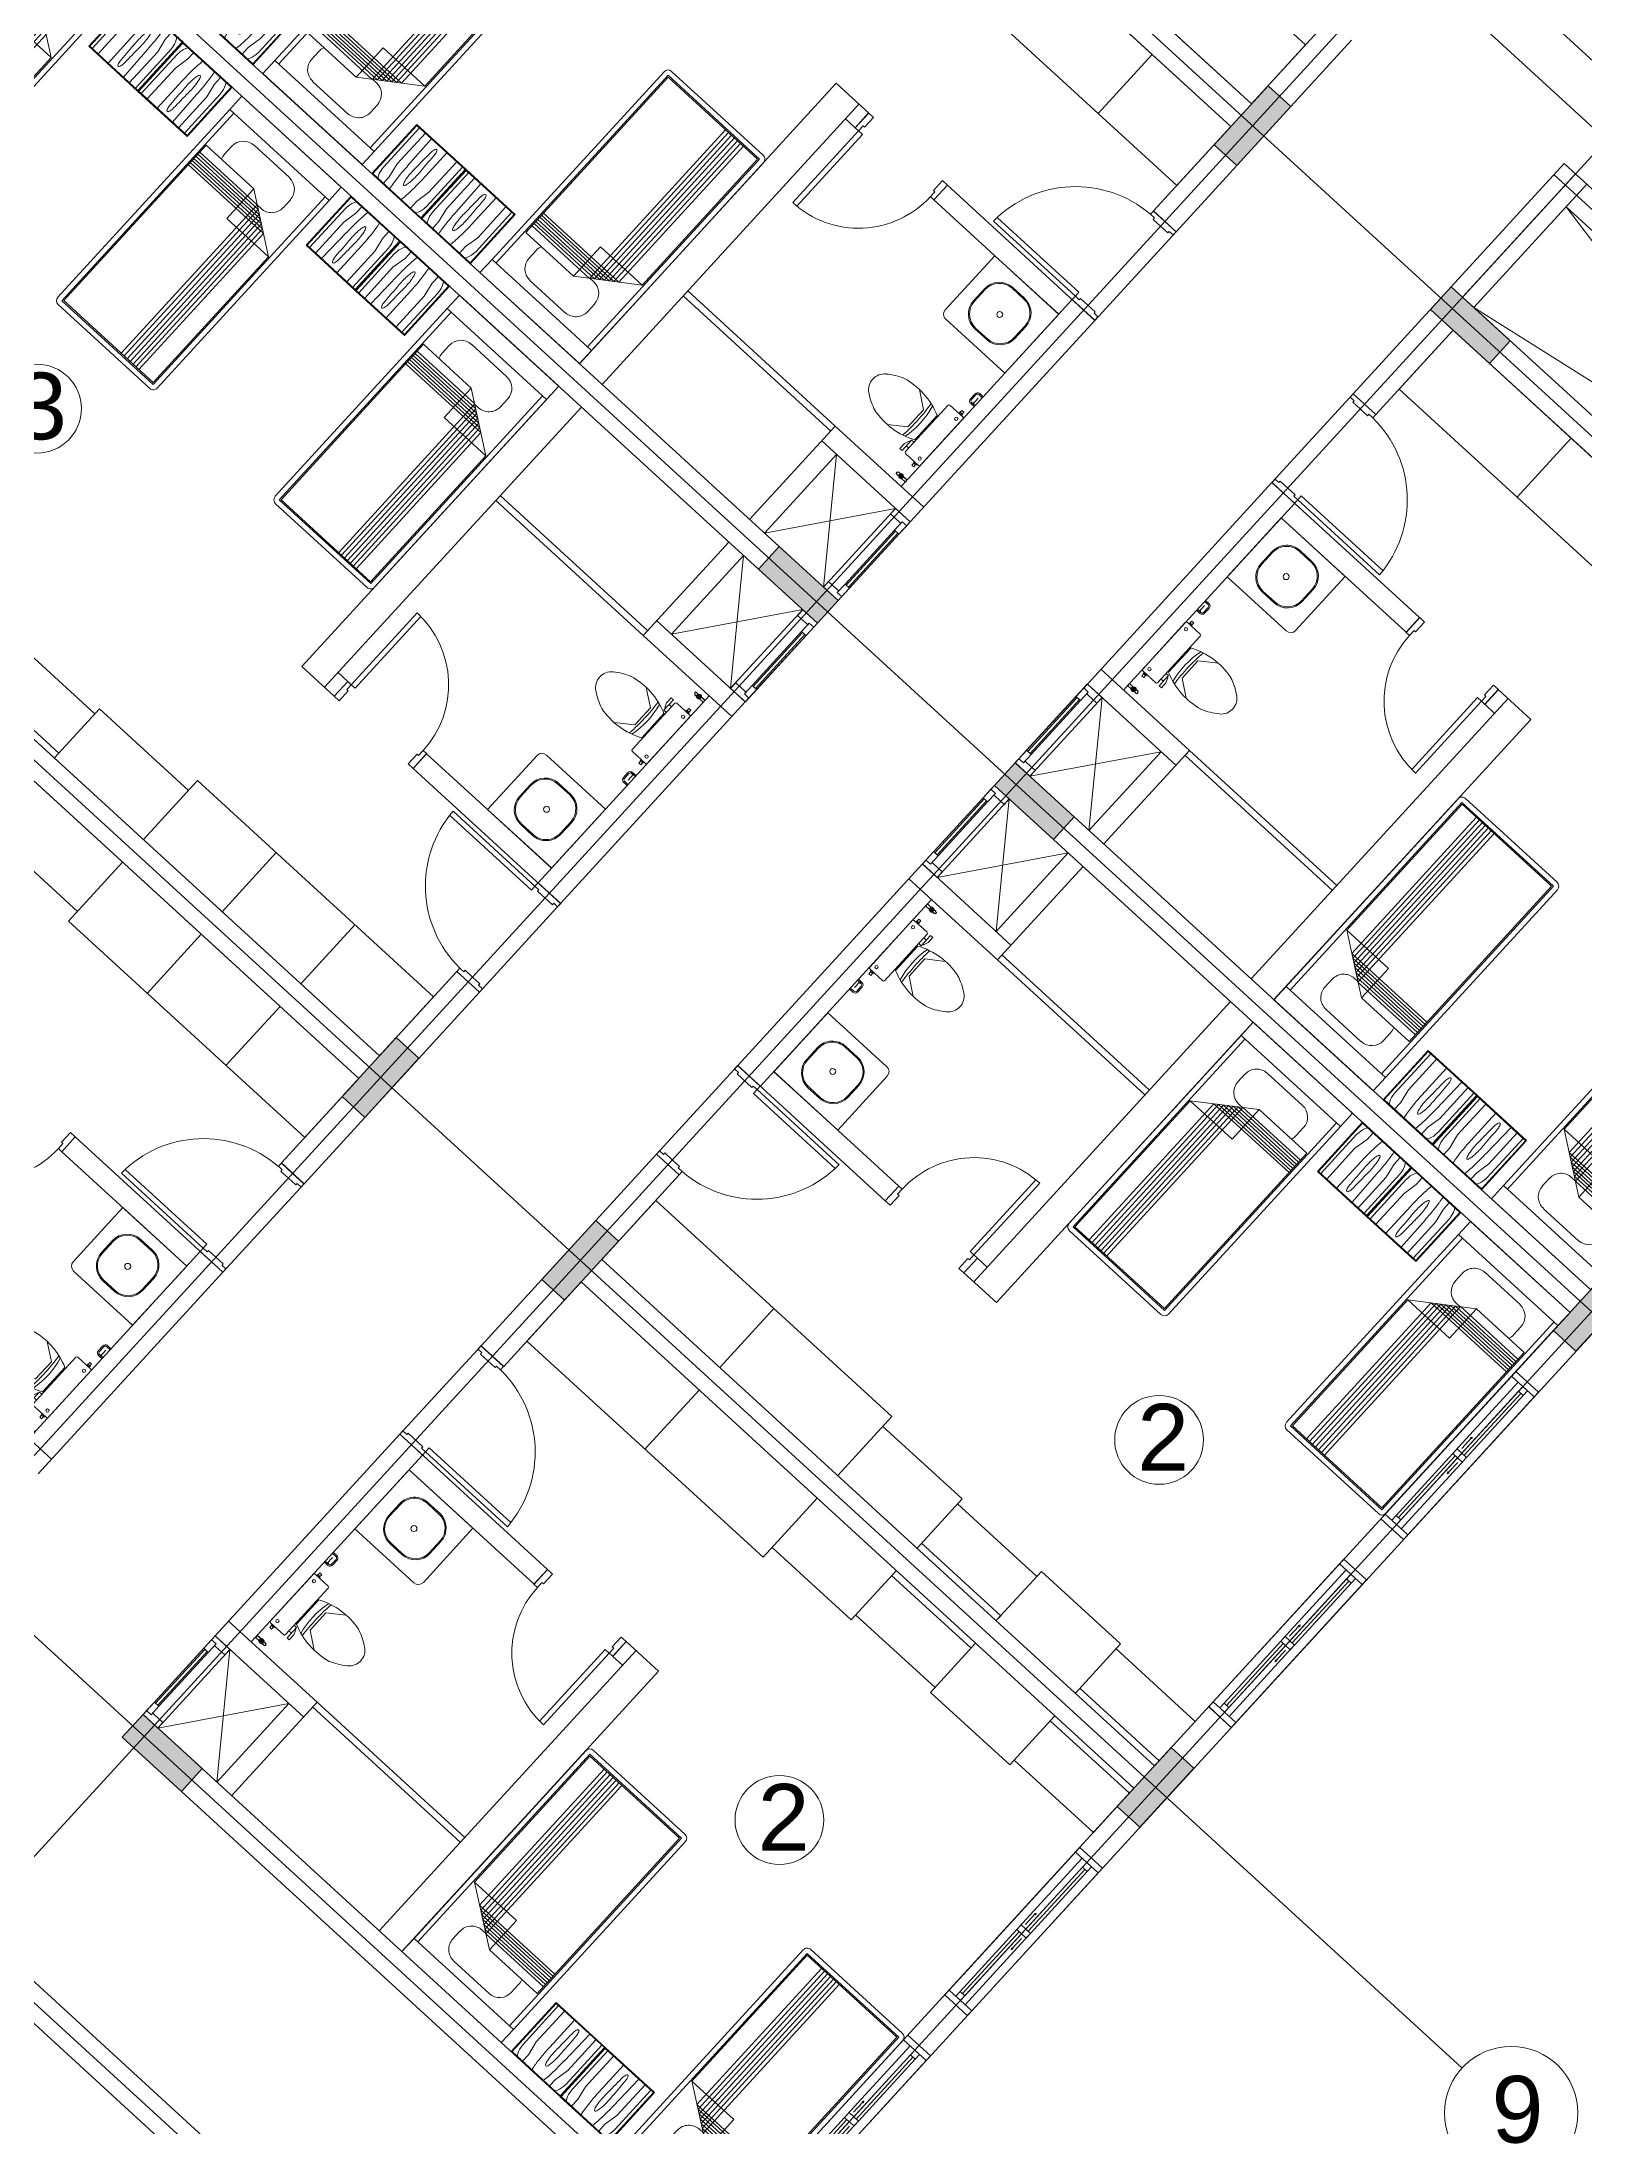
# Model space of a CAD drawing. Header units: metres. Extents: x 750 to 3116, y -341 to 1465.
# Drawn here: x 1586.25 to 1597.82, y 981.92 to 997.55 of the extents above; entities that cross this region are included whole.
import ezdxf
from ezdxf.enums import TextEntityAlignment as Align

# ---------------------------------------------------------------- set-up
doc = ezdxf.new("R2010")
doc.units = ezdxf.units.M
for name, color, linetype, lineweight in [('A-Door', 254, 'Continuous', 5), ('Bathroom Door', 252, 'Continuous', 5), ('Bathroom fur', 252, 'Continuous', 5), ('Centre Line', 7, 'Continuous', 13), ('Column', 50, 'Continuous', 20), ('Cutout', 153, 'Continuous', 5), ('Door', 253, 'Continuous', 5), ('Furniture', 44, 'Continuous', 5), ('GUIDE LINE', 7, 'Continuous', 5), ('Hatch', 251, 'Continuous', 5), ('Hidden line', 251, 'Continuous', 5), ('Inverted beam', 252, 'Continuous', 5), ('Railing', 190, 'Continuous', 5), ('Wall ext', 20, 'Continuous', 18), ('WINDOW', 33, 'Continuous', 5)]:
    doc.layers.add(name, color=color, linetype=linetype, lineweight=lineweight)
doc.layers.add('Text', color=7, linetype='Continuous')
doc.styles.get("Standard").update_dxf_attribs({"font": 'arial.ttf'})
doc.styles.add('TEXT-DET', font='simplex.shx', dxfattribs={"width": 0.7})

# ---------------------------------------------------------------- blocks, each defined once
blk = doc.blocks.new('Water Closet')
at = {"layer": 'Bathroom fur', "linetype": 'Continuous', "lineweight": -3}
for p, q in [((1886.331, 447.871), (1886.35, 447.871)), ((1886.331, 447.851), (1886.35, 447.851)), ((1886.364, 447.861), (1886.346, 447.861)), ((1886.364, 447.861), (1886.349, 447.87)), ((1886.364, 447.861), (1886.349, 447.853)), ((1886.364, 447.861), (1886.355, 447.877)), ((1886.364, 447.861), (1886.355, 447.846)), ((1886.364, 447.861), (1886.364, 447.879)), ((1886.364, 447.861), (1886.364, 447.879)), ((1886.364, 447.861), (1886.364, 447.879)), ((1886.364, 447.861), (1886.364, 447.879)), ((1886.364, 447.861), (1886.364, 447.879)), ((1886.364, 447.861), (1886.364, 447.879)), ((1886.364, 447.861), (1886.364, 447.879)), ((1886.364, 447.861), (1886.364, 447.879)), ((1886.364, 447.861), (1886.364, 447.879)), ((1886.364, 447.861), (1886.364, 447.879)), ((1886.364, 447.861), (1886.364, 447.879)), ((1886.364, 447.861), (1886.364, 447.879)), ((1886.364, 447.861), (1886.373, 447.877)), ((1886.364, 447.861), (1886.379, 447.87)), ((1886.364, 447.861), (1886.381, 447.861)), ((1886.364, 447.861), (1886.379, 447.853)), ((1886.364, 447.861), (1886.373, 447.846)), ((1886.364, 447.861), (1886.364, 447.844)), ((1886.378, 447.871), (1886.416, 447.871)), ((1886.378, 447.851), (1886.416, 447.851)), ((1886.416, 447.851), (1886.416, 447.871))]:
    blk.add_line(p, q, dxfattribs=at)
at = {"layer": 'Bathroom fur', "linetype": 'ByBlock'}
for p, q in [((1886.152, 447.554), (1886.027, 447.644)), ((1886.217, 447.662), (1886.217, 447.713)), ((1886.239, 447.713), (1886.217, 447.713)), ((1886.217, 447.662), (1886.232, 447.625)), ((1886.239, 447.608), (1886.239, 447.713)), ((1886.239, 447.666), (1886.264, 447.666)), ((1886.264, 447.23), (1886.264, 447.703)), ((1886.407, 447.713), (1886.274, 447.713)), ((1886.39, 447.724), (1886.365, 447.724)), ((1886.365, 447.724), (1886.365, 447.715)), ((1886.39, 447.715), (1886.365, 447.715)), ((1886.387, 447.744), (1886.368, 447.744)), ((1886.368, 447.744), (1886.368, 447.724)), ((1886.387, 447.744), (1886.387, 447.724)), ((1886.39, 447.724), (1886.39, 447.715)), ((1886.416, 447.23), (1886.416, 447.703)), ((1886.152, 447.379), (1886.152, 447.554)), ((1886.232, 447.625), (1886.239, 447.625)), ((1886.239, 447.608), (1886.264, 447.608)), ((1886.256, 447.343), (1886.256, 447.59)), ((1886.152, 447.379), (1886.027, 447.288)), ((1886.407, 447.22), (1886.274, 447.22)), ((1886.365, 447.208), (1886.365, 447.218)), ((1886.39, 447.218), (1886.365, 447.218)), ((1886.39, 447.208), (1886.365, 447.208)), ((1886.368, 447.189), (1886.368, 447.208)), ((1886.387, 447.189), (1886.368, 447.189)), ((1886.387, 447.189), (1886.387, 447.208)), ((1886.39, 447.208), (1886.39, 447.218))]:
    blk.add_line(p, q, dxfattribs=at)
at = {"layer": 'Bathroom fur'}
for p, q in [((1886.356, 447.031), (1886.356, 447.081)), ((1886.366, 447.031), (1886.366, 447.081)), ((1886.416, 447.106), (1886.381, 447.106)), ((1886.416, 447.096), (1886.381, 447.096)), ((1886.416, 447.016), (1886.381, 447.016)), ((1886.416, 447.006), (1886.381, 447.006))]:
    blk.add_line(p, q, dxfattribs=at)
at = {"layer": 'Bathroom fur', "linetype": 'Continuous', "lineweight": -3}
blk.add_circle((1886.364, 447.861), 0.0175, dxfattribs=at)
at = {"layer": 'Bathroom fur', "linetype": 'ByBlock'}
for centre in [(1886.378, 447.669), (1886.378, 447.264)]:
    blk.add_circle(centre, 0.0123, dxfattribs=at)
at = {"layer": 'Bathroom fur', "linetype": 'Continuous', "lineweight": -3}
blk.add_arc((1886.331, 447.861), 0.01, 90.002, 270, dxfattribs=at)
at = {"layer": 'Bathroom fur', "linetype": 'ByBlock'}
for centre, radius, start, end in [((1886.017, 447.095), 0.55, 64.2321, 103.6755), ((1886.274, 447.703), 0.00987, 90, 180), ((1886.407, 447.703), 0.00987, 0, 90), ((1885.835, 447.467), 0.119, 126.3794, 233.6206), ((1886.035, 447.208), 0.446, 109.2942, 127.2549), ((1884.672, 447.479), 1.501, 353.4552, 5.5271), ((1885.552, 447.472), 0.65, 345.9276, 13.0204), ((1886.041, 447.728), 0.451, 232.2382, 250.1051), ((1886.017, 447.838), 0.55, 256.3245, 295.7679), ((1886.274, 447.23), 0.00987, 180, 270), ((1886.407, 447.23), 0.00987, 270, 0)]:
    blk.add_arc(centre, radius, start, end, dxfattribs=at)
at = {"layer": 'Bathroom fur'}
for centre, radius, start, end in [((1886.381, 447.081), 0.025, 90, 180), ((1886.381, 447.031), 0.025, 180, 270), ((1886.381, 447.081), 0.015, 90, 180), ((1886.381, 447.031), 0.015, 180, 270)]:
    blk.add_arc(centre, radius, start, end, dxfattribs=at)
at = {"layer": 'Bathroom fur', "style": 'TEXT-DET', "width": 0.6}
blk.add_text('1', height=0.06, dxfattribs=at).set_placement((1886.394, 447.07), align=Align.MIDDLE)
blk = doc.blocks.new('Bed')
at = {"layer": 'Furniture', "linetype": 'Continuous'}
for p, q in [((1878.327, 465.952), (1879.337, 465.952)), ((1878.327, 465.817), (1878.327, 465.952)), ((1879.337, 465.952), (1879.337, 465.817)), ((1879.337, 465.817), (1878.327, 465.817)), ((1878.327, 463.909), (1878.327, 465.817)), ((1878.367, 463.909), (1878.367, 465.817)), ((1879.297, 465.817), (1879.297, 463.909)), ((1879.337, 465.817), (1879.337, 463.909)), ((1878.525, 465.544), (1878.525, 465.624)), ((1878.642, 465.742), (1879.002, 465.742)), ((1879.12, 465.624), (1879.12, 465.544)), ((1878.377, 465.499), (1878.862, 465.499)), ((1878.377, 463.919), (1878.377, 465.499)), ((1878.862, 465.499), (1879.287, 465.199)), ((1878.862, 465.199), (1878.862, 465.499)), ((1878.962, 465.429), (1878.377, 465.429)), ((1878.992, 465.407), (1878.377, 465.407)), ((1879.022, 465.386), (1878.377, 465.386)), ((1879.052, 465.365), (1878.377, 465.365)), ((1879.082, 465.344), (1878.377, 465.344)), ((1879.112, 465.323), (1878.377, 465.323)), ((1879.142, 465.302), (1878.377, 465.302)), ((1878.962, 463.919), (1878.962, 465.429)), ((1879.002, 465.427), (1878.965, 465.427)), ((1878.992, 463.919), (1878.992, 465.407)), ((1879.022, 463.919), (1879.022, 465.386)), ((1879.052, 463.919), (1879.052, 465.365)), ((1879.082, 463.919), (1879.082, 465.344)), ((1879.112, 463.919), (1879.112, 465.323)), ((1879.142, 463.919), (1879.142, 465.302)), ((1879.287, 465.199), (1878.862, 465.199)), ((1879.287, 465.199), (1879.287, 463.919)), ((1879.297, 463.909), (1878.367, 463.909)), ((1879.287, 463.919), (1878.377, 463.919)), ((1879.297, 463.869), (1878.367, 463.869))]:
    blk.add_line(p, q, dxfattribs=at)
for centre, radius, start, end in [((1878.642, 465.624), 0.117, 90, 180), ((1879.002, 465.624), 0.117, 360, 90), ((1878.642, 465.544), 0.117, 180.0006, 202.5189), ((1879.002, 465.544), 0.117, 270, 0), ((1878.367, 463.909), 0.04, 180, 270), ((1879.297, 463.909), 0.04, 270, 0)]:
    blk.add_arc(centre, radius, start, end, dxfattribs=at)
blk = doc.blocks.new('Nightstand')
at = {"layer": 'Furniture'}
for p, q in [((1879.838, 464.54), (1879.838, 464.04)), ((1880.338, 464.54), (1879.838, 464.54)), ((1879.843, 464.535), (1879.843, 464.045)), ((1880.333, 464.535), (1879.843, 464.535)), ((1879.951, 464.469), (1879.951, 464.535)), ((1880.226, 464.469), (1880.226, 464.535)), ((1880.333, 464.045), (1880.333, 464.535)), ((1880.338, 464.04), (1880.338, 464.54)), ((1879.869, 464.442), (1879.871, 464.467)), ((1879.869, 464.045), (1879.869, 464.442)), ((1879.929, 464.358), (1879.951, 464.469)), ((1879.929, 464.045), (1879.929, 464.358)), ((1880.074, 464.444), (1880.068, 464.44)), ((1880.08, 464.44), (1880.074, 464.444)), ((1880.248, 464.358), (1880.226, 464.469)), ((1880.248, 464.045), (1880.248, 464.358)), ((1880.308, 464.442), (1880.305, 464.467)), ((1880.308, 464.045), (1880.308, 464.442)), ((1879.997, 464.32), (1879.991, 464.045)), ((1880.147, 464.32), (1880.147, 464.045)), ((1879.843, 464.045), (1880.333, 464.045)), ((1880.068, 464.081), (1880.074, 464.077)), ((1880.074, 464.077), (1880.08, 464.081)), ((1879.838, 464.04), (1880.338, 464.04))]:
    blk.add_line(p, q, dxfattribs=at)
for centre, radius, start, end in [((1880.021, 464.452), 0.15, 146.5657, 174.2856), ((1880.825, 464.399), 0.823, 170.5074, 174.0179), ((1879.315, 464.399), 0.828, 5.9821, 9.4446), ((1880.156, 464.452), 0.15, 5.7144, 33.4343), ((1881.576, 464.32), 1.578, 174.0179, 180), ((1880.715, 464.32), 0.664, 175.5997, 180), ((1880.395, 464.345), 0.343, 169.4757, 175.5997), ((1880.197, 464.382), 0.142, 155.8434, 169.4757), ((1879.951, 464.382), 0.142, 10.5243, 24.1566), ((1879.753, 464.345), 0.343, 4.4003, 10.5243), ((1879.433, 464.32), 0.664, 0, 4.4003), ((1878.564, 464.32), 1.583, 0, 5.9821), ((1880.715, 464.32), 0.664, 180, 184.4003), ((1886.298, 464.381), 6.246, 181.0259, 182.4606), ((1873.85, 464.381), 6.246, 357.5394, 358.9741), ((1879.433, 464.32), 0.664, 355.5997, 0), ((1880.197, 464.139), 0.142, 190.5243, 204.1566), ((1879.951, 464.139), 0.142, 335.8434, 349.4757)]:
    blk.add_arc(centre, radius, start, end, dxfattribs=at)
blk = doc.blocks.new('Wash bashin')
at = {"layer": 'Bathroom fur', "ltscale": 0.35}
for p, q in [((1884.067, 437.333), (1884.067, 437.883)), ((1884.117, 437.933), (1884.717, 437.933)), ((1884.717, 437.333), (1884.717, 437.933)), ((1884.067, 437.333), (1884.717, 437.333))]:
    blk.add_line(p, q, dxfattribs=at)
at = {"layer": 'Bathroom fur'}
for p, q in [((1884.327, 437.838), (1884.447, 437.838)), ((1884.327, 437.83), (1884.447, 437.83)), ((1884.177, 437.568), (1884.177, 437.688)), ((1884.185, 437.568), (1884.185, 437.688)), ((1884.589, 437.688), (1884.589, 437.568)), ((1884.597, 437.688), (1884.597, 437.568)), ((1884.447, 437.426), (1884.327, 437.426)), ((1884.447, 437.418), (1884.327, 437.418))]:
    blk.add_line(p, q, dxfattribs=at)
blk.add_circle((1884.392, 437.633), 0.0225, dxfattribs=at)
at = {"layer": 'Bathroom fur', "ltscale": 0.35}
blk.add_arc((1884.117, 437.883), 0.05, 90, 180, dxfattribs=at)
at = {"layer": 'Bathroom fur'}
for centre, radius, start, end in [((1884.327, 437.688), 0.15, 90, 180), ((1884.327, 437.688), 0.142, 90, 180), ((1884.447, 437.688), 0.15, 0, 90), ((1884.447, 437.688), 0.142, 0, 90), ((1884.327, 437.568), 0.15, 180, 270), ((1884.327, 437.568), 0.142, 180, 270), ((1884.447, 437.568), 0.15, 270, 0), ((1884.447, 437.568), 0.142, 270, 0)]:
    blk.add_arc(centre, radius, start, end, dxfattribs=at)
blk = doc.blocks.new('Door 900')
at = {"layer": 'A-Door'}
for points in [[(29934124, 12198491), (29934164, 12198491), (29934164, 12198476), (29934239, 12198476), (29934314, 12198476), (29934314, 12198491), (29934354, 12198491), (29934354, 12198524), (29934239, 12198524), (29934124, 12198524)], [(29934164, 12197672), (29934314, 12197672), (29934314, 12197658), (29934354, 12197658), (29934354, 12197624), (29934239, 12197624), (29934124, 12197624), (29934124, 12197658), (29934164, 12197658)]]:
    blk.add_lwpolyline(points, close=True, dxfattribs=at)
blk.add_lwpolyline([(29935187, 12197658), (29934354, 12197658), (29934354, 12197698), (29935185, 12197698)], dxfattribs=at)
blk.add_arc((29934327, 12197631), 860, 1.7769, 88.2024, dxfattribs=at)
blk = doc.blocks.new('Door1')
at = {"layer": 'Bathroom Door'}
for p, q in [((1900.586, 444.886), (1899.856, 444.886)), ((1900.586, 444.846), (1899.857, 444.846))]:
    blk.add_line(p, q, dxfattribs=at)
for points in [[(1900.736, 444.921), (1900.586, 444.921), (1900.586, 444.886), (1900.636, 444.886), (1900.636, 444.871), (1900.736, 444.871), (1900.736, 444.921)], [(1900.586, 444.886), (1900.586, 444.846)], [(1900.736, 444.121), (1900.586, 444.121), (1900.586, 444.156), (1900.636, 444.156), (1900.636, 444.171), (1900.736, 444.171), (1900.736, 444.121)]]:
    blk.add_lwpolyline(points, dxfattribs=at)
blk.add_arc((1900.586, 444.886), 0.73, 180, 270, dxfattribs=at)
blk = doc.blocks.new('WINODO1')
at = {"layer": 'WINDOW', "linetype": 'Continuous'}
for p, q in [((2471212540, 936769700), (2471212491, 936769700)), ((2471212491, 936769700), (2471212491, 936769470)), ((2471212540, 936769700), (2471212540, 936769470)), ((2471213991, 936769700), (2471213943, 936769700)), ((2471213943, 936769700), (2471213943, 936769470)), ((2471213991, 936769700), (2471213991, 936769470)), ((2471212540, 936769470), (2471212491, 936769470)), ((2471213991, 936769470), (2471213943, 936769470))]:
    blk.add_line(p, q, dxfattribs=at)
at = {"layer": 'WINDOW'}
for p, q in [((2471212540, 936769700), (2471213943, 936769700)), ((2471213241, 936769537), (2471212540, 936769537)), ((2471212588, 936769633), (2471213217, 936769633)), ((2471212588, 936769585), (2471213217, 936769585)), ((2471213193, 936769561), (2471213089, 936769561)), ((2471213241, 936769633), (2471213943, 936769633)), ((2471213266, 936769585), (2471213895, 936769585)), ((2471213266, 936769537), (2471213895, 936769537)), ((2471213290, 936769609), (2471213394, 936769609)), ((2471212540, 936769470), (2471213943, 936769470))]:
    blk.add_line(p, q, dxfattribs=at)
at = {"layer": 'WINDOW', "color": 4}
blk.add_line((2471212588, 936769609), (2471213217, 936769609), dxfattribs=at)
at = {"layer": 'WINDOW', "color": 4, "true_color": 0x1fffff}
blk.add_line((2471213266, 936769561), (2471213895, 936769561), dxfattribs=at)
at = {"layer": 'WINDOW'}
for points in [[(2471212540, 936769585), (2471212588, 936769585), (2471212588, 936769633), (2471212540, 936769633)], [(2471213076, 936769561), (2471213089, 936769568), (2471213089, 936769554)], [(2471213217, 936769585), (2471213266, 936769585), (2471213266, 936769633), (2471213217, 936769633)], [(2471213217, 936769537), (2471213266, 936769537), (2471213266, 936769585), (2471213217, 936769585)], [(2471213406, 936769609), (2471213394, 936769616), (2471213394, 936769602)], [(2471213895, 936769537), (2471213943, 936769537), (2471213943, 936769585), (2471213895, 936769585)]]:
    blk.add_lwpolyline(points, close=True, dxfattribs=at)
blk = doc.blocks.new('700mm Door')
at = {"layer": 'Door'}
for points in [[(11493508.327, 4446107.926), (11493508.287, 4446107.926), (11493508.287, 4446107.776), (11493508.344, 4446107.776), (11493508.344, 4446107.868), (11493508.344, 4446107.88), (11493508.327, 4446107.88)], [(11493508.327, 4446107.88), (11493508.413, 4446107.88), (11493508.413, 4446107.926), (11493508.327, 4446107.926)], [(11493508.413, 4446107.891), (11493508.961, 4446107.891), (11493508.961, 4446107.914), (11493508.413, 4446107.914)], [(11493509.047, 4446107.88), (11493508.961, 4446107.88), (11493508.961, 4446107.926), (11493509.047, 4446107.926)], [(11493509.047, 4446107.926), (11493509.047, 4446107.88), (11493509.03, 4446107.88), (11493509.03, 4446107.868), (11493509.03, 4446107.776), (11493509.087, 4446107.776), (11493509.087, 4446107.926)]]:
    blk.add_lwpolyline(points, close=True, dxfattribs=at)
at = {"layer": 'Door', "color": 1}
blk.add_lwpolyline([(11493508.413, 4446107.88), (11493508.961, 4446107.88), (11493508.961, 4446107.926), (11493508.413, 4446107.926)], close=True, dxfattribs=at)

msp = doc.modelspace()

# ---------------------------------------------------------------- hatches: boundary and pattern name
at = {"layer": 'Hatch', "transparency": 33554687}
h = msp.add_hatch(color=256, dxfattribs=at)
h.dxf.hatch_style = 1
h.paths.add_polyline_path([(1646.175, 977.256), (1646.005, 977.411), (1645.846, 977.238), (1645.755, 977.138), (1645.6, 976.969), (1645.769, 976.813)])
h.paths.add_polyline_path([(1649.318, 980.688), (1649.149, 980.843), (1648.743, 980.401), (1648.913, 980.245)])
h.paths.add_polyline_path([(1652.587, 984.256), (1652.417, 984.412), (1652.384, 984.375), (1652.292, 984.275), (1652.012, 983.969), (1652.182, 983.814)])
h.paths.add_polyline_path([(1655.856, 987.825), (1655.686, 987.98), (1655.281, 987.538), (1655.45, 987.383)])
h.paths.add_polyline_path([(1659.124, 991.394), (1658.955, 991.549), (1658.549, 991.106), (1658.719, 990.951)])
h.paths.add_polyline_path([(1661.826, 995.231), (1661.67, 995.061), (1662.113, 994.656), (1662.268, 994.826)])
h.paths.add_polyline_path([(1657.785, 998.932), (1657.629, 998.763), (1658.072, 998.357), (1658.227, 998.527)])
h.paths.add_polyline_path([(1654.516, 995.364), (1654.361, 995.194), (1654.471, 995.093), (1654.803, 994.789), (1654.958, 994.959)])
h.paths.add_polyline_path([(1652.746, 996.985), (1652.591, 996.815), (1653.033, 996.41), (1653.189, 996.58)])
h.paths.add_polyline_path([(1651.542, 991.776), (1651.372, 991.932), (1650.967, 991.489), (1651.137, 991.334)])
h.paths.add_polyline_path([(1650.045, 993.148), (1649.875, 993.303), (1649.47, 992.86), (1649.64, 992.705)])
h.paths.add_polyline_path([(1647.979, 988.227), (1647.823, 988.057), (1647.934, 987.956), (1648.266, 987.652), (1648.421, 987.822)])
h.paths.add_polyline_path([(1646.541, 989.544), (1646.209, 989.848), (1646.053, 989.678), (1646.496, 989.273), (1646.651, 989.443)])
h.paths.add_polyline_path([(1645.004, 984.639), (1644.835, 984.795), (1644.43, 984.352), (1644.599, 984.197)])
h.paths.add_polyline_path([(1643.632, 986.147), (1643.463, 986.302), (1643.058, 985.86), (1643.227, 985.704)])
h.paths.add_polyline_path([(1641.441, 981.09), (1641.286, 980.92), (1641.728, 980.515), (1641.884, 980.684)])
h.paths.add_polyline_path([(1640.114, 982.306), (1639.944, 982.461), (1639.539, 982.018), (1639.709, 981.863)])
h.paths.add_polyline_path([(1636.735, 978.838), (1636.403, 979.142), (1636.247, 978.973), (1636.69, 978.567), (1636.845, 978.737)])
h.paths.add_polyline_path([(1631.152, 984.454), (1630.982, 984.609), (1630.577, 984.167), (1630.746, 984.011)])
h.paths.add_polyline_path([(1634.17, 987.75), (1634.001, 987.905), (1633.595, 987.463), (1633.765, 987.307)])
h.paths.add_polyline_path([(1637.689, 991.591), (1637.519, 991.746), (1637.114, 991.304), (1637.284, 991.149)])
h.paths.add_polyline_path([(1640.833, 995.023), (1640.663, 995.178), (1640.258, 994.736), (1640.427, 994.581), (1640.461, 994.618), (1640.552, 994.717)])
h.paths.add_polyline_path([(1644.101, 998.592), (1643.932, 998.747), (1643.527, 998.305), (1643.696, 998.149)])
h.paths.add_polyline_path([(1646.999, 1001.755), (1647.09, 1001.854), (1647.245, 1002.024), (1647.076, 1002.179), (1646.67, 1001.737), (1646.84, 1001.581)])
h.paths.add_polyline_path([(1636.008, 999.191), (1635.839, 999.347), (1635.433, 998.904), (1635.603, 998.749)])
h.paths.add_polyline_path([(1631.525, 1003.298), (1631.369, 1003.129), (1631.48, 1003.027), (1631.812, 1002.723), (1631.967, 1002.893)])
h.paths.add_polyline_path([(1628.676, 999.847), (1628.506, 1000.002), (1628.101, 999.56), (1628.27, 999.405)])
h.paths.add_polyline_path([(1632.989, 995.896), (1632.82, 996.051), (1632.415, 995.609), (1632.584, 995.453)])
h.paths.add_polyline_path([(1629.471, 992.054), (1629.301, 992.21), (1628.896, 991.767), (1629.066, 991.612)])
h.paths.add_polyline_path([(1624.987, 996.161), (1624.832, 995.991), (1625.274, 995.586), (1625.43, 995.756)])
h.paths.add_polyline_path([(1626.327, 988.622), (1626.157, 988.778), (1626.124, 988.741), (1626.032, 988.641), (1625.752, 988.335), (1625.922, 988.18)])
h.paths.add_polyline_path([(1621.719, 992.593), (1621.563, 992.423), (1621.674, 992.322), (1622.006, 992.018), (1622.161, 992.187)])
h.paths.add_polyline_path([(1619.949, 994.214), (1619.794, 994.044), (1620.236, 993.639), (1620.391, 993.808), (1620.281, 993.91)])
h.paths.add_polyline_path([(1623.218, 997.782), (1623.062, 997.613), (1623.505, 997.207), (1623.66, 997.377)])
h.paths.add_polyline_path([(1626.486, 1001.351), (1626.331, 1001.181), (1626.773, 1000.776), (1626.929, 1000.945)])
h.paths.add_polyline_path([(1622.117, 1005.353), (1621.962, 1005.183), (1622.404, 1004.778), (1622.56, 1004.947)])
h.paths.add_polyline_path([(1619.143, 1001.765), (1618.973, 1001.921), (1618.568, 1001.478), (1618.738, 1001.323)])
h.paths.add_polyline_path([(1615.874, 998.197), (1615.705, 998.352), (1615.299, 997.91), (1615.469, 997.754)])
h.paths.add_polyline_path([(1612.731, 994.765), (1612.561, 994.92), (1612.156, 994.478), (1612.325, 994.322)])
h.paths.add_polyline_path([(1617.373, 990.513), (1617.203, 990.668), (1616.798, 990.226), (1616.967, 990.07)])
h.paths.add_polyline_path([(1618.745, 989.005), (1618.575, 989.16), (1618.17, 988.718), (1618.339, 988.563)])
h.paths.add_polyline_path([(1623.058, 985.054), (1622.889, 985.209), (1622.483, 984.767), (1622.653, 984.611)])
h.paths.add_polyline_path([(1619.915, 981.622), (1619.745, 981.777), (1619.34, 981.334), (1619.509, 981.179)])
h.paths.add_polyline_path([(1615.181, 985.455), (1615.026, 985.286), (1615.468, 984.881), (1615.624, 985.05)])
h.paths.add_polyline_path([(1613.411, 987.077), (1613.256, 986.907), (1613.699, 986.502), (1613.854, 986.671)])
h.paths.add_polyline_path([(1609.042, 991.079), (1608.887, 990.909), (1609.329, 990.504), (1609.485, 990.673)])
h.paths.add_polyline_path([(1610.143, 983.508), (1609.987, 983.338), (1610.43, 982.933), (1610.585, 983.103)])
h.paths.add_polyline_path([(1607.566, 979.807), (1607.397, 979.962), (1606.992, 979.52), (1607.161, 979.365)])
h.paths.add_polyline_path([(1602.924, 984.059), (1602.755, 984.214), (1602.35, 983.772), (1602.519, 983.617)])
h.paths.add_polyline_path([(1604.823, 995.445), (1604.653, 995.601), (1604.495, 995.427), (1604.403, 995.328), (1604.248, 995.158), (1604.418, 995.003)])
h.paths.add_polyline_path([(1607.842, 998.741), (1607.672, 998.896), (1607.267, 998.454), (1607.436, 998.298)])
h.paths.add_polyline_path([(1603.528, 1002.692), (1603.358, 1002.848), (1602.953, 1002.405), (1603.123, 1002.25)])
h.paths.add_polyline_path([(1600.09, 999.279), (1599.934, 999.109), (1600.377, 998.704), (1600.532, 998.874)])
h.paths.add_polyline_path([(1602.031, 1004.063), (1601.861, 1004.219), (1601.456, 1003.776), (1601.626, 1003.621)])
h.paths.add_polyline_path([(1596.087, 1009.508), (1595.918, 1009.663), (1595.513, 1009.22), (1595.682, 1009.065)])
h.paths.add_polyline_path([(1592.944, 1006.075), (1592.774, 1006.231), (1592.369, 1005.788), (1592.538, 1005.633)])
h.paths.add_polyline_path([(1598.32, 1000.9), (1598.164, 1000.731), (1598.607, 1000.325), (1598.762, 1000.495)])
h.paths.add_polyline_path([(1595.619, 997.063), (1595.449, 997.218), (1595.044, 996.776), (1595.213, 996.62)])
h.paths.add_polyline_path([(1589.675, 1002.507), (1589.505, 1002.662), (1589.1, 1002.22), (1589.27, 1002.064)])
h.paths.add_polyline_path([(1586.406, 998.938), (1586.237, 999.094), (1585.831, 998.651), (1586.001, 998.496)])
h.paths.add_polyline_path([(1592.225, 993.358), (1591.782, 993.763), (1591.627, 993.594), (1592.07, 993.188)])
h.paths.add_polyline_path([(1593.995, 991.737), (1593.552, 992.142), (1593.397, 991.972), (1593.839, 991.567)])
h.paths.add_polyline_path([(1596.821, 995.711), (1596.666, 995.541), (1597.108, 995.136), (1597.263, 995.305)])
h.paths.add_polyline_path([(1601.304, 991.604), (1601.135, 991.759), (1600.729, 991.317), (1600.899, 991.161)])
h.paths.add_polyline_path([(1598.161, 988.172), (1597.991, 988.327), (1597.586, 987.885), (1597.755, 987.729)])
h.paths.add_polyline_path([(1594.892, 984.603), (1594.722, 984.759), (1594.317, 984.316), (1594.487, 984.161)])
h.paths.add_polyline_path([(1590.578, 988.555), (1590.408, 988.71), (1590.003, 988.267), (1590.173, 988.112)])
h.paths.add_polyline_path([(1589.081, 989.926), (1588.912, 990.081), (1588.506, 989.639), (1588.676, 989.483)])
h.paths.add_polyline_path([(1583.138, 995.37), (1582.968, 995.525), (1582.563, 995.083), (1582.732, 994.927)])
h.paths.add_polyline_path([(1579.869, 991.801), (1579.699, 991.957), (1579.294, 991.514), (1579.464, 991.359)])
h.paths.add_polyline_path([(1585.245, 986.626), (1585.09, 986.456), (1585.532, 986.051), (1585.687, 986.221)])
h.paths.add_polyline_path([(1587.015, 985.005), (1586.859, 984.835), (1587.302, 984.43), (1587.457, 984.6)])
h.paths.add_polyline_path([(1582.669, 982.925), (1582.499, 983.08), (1582.094, 982.638), (1582.263, 982.483)])
h.paths.add_polyline_path([(1576.725, 988.369), (1576.556, 988.525), (1576.15, 988.082), (1576.32, 987.927)])
h.paths.add_polyline_path([(1591.748, 981.171), (1591.579, 981.326), (1591.42, 981.153), (1591.329, 981.054), (1591.173, 980.884), (1591.343, 980.729)])
h.paths.add_polyline_path([(1561.743, 983.137), (1561.574, 983.292), (1561.169, 982.849), (1561.339, 982.694)])
h.paths.add_polyline_path([(1566.286, 988.109), (1566.116, 988.264), (1565.712, 987.821), (1565.882, 987.666)])
h.paths.add_polyline_path([(1570.833, 993.084), (1570.663, 993.24), (1570.258, 992.797), (1570.428, 992.642)])
h.paths.add_polyline_path([(1575.254, 997.924), (1574.811, 998.328), (1574.656, 998.159), (1575.099, 997.754)])
h.paths.add_polyline_path([(1579.283, 1003.223), (1579.128, 1003.053), (1579.571, 1002.648), (1579.726, 1002.818)])
h.paths.add_polyline_path([(1568.934, 1003.949), (1568.764, 1004.104), (1568.36, 1003.661), (1568.529, 1003.506)])
h.paths.add_polyline_path([(1564.388, 998.973), (1564.218, 999.128), (1563.813, 998.685), (1563.983, 998.53)])
h.paths.add_polyline_path([(1559.841, 993.997), (1559.672, 994.153), (1559.267, 993.71), (1559.437, 993.554)])
h.paths.add_polyline_path([(1557.524, 991.462), (1557.211, 991.748), (1557.211, 991.748), (1557.196, 991.762), (1557.081, 991.866), (1556.926, 991.696), (1557.369, 991.292)])
h.paths.add_polyline_path([(1555.295, 989.022), (1555.125, 989.177), (1554.721, 988.734), (1554.89, 988.579)])
h.paths.add_polyline_path([(1552.096, 996.421), (1551.941, 996.252), (1551.941, 996.252), (1552.384, 995.847), (1552.539, 996.017)])
h.paths.add_polyline_path([(1554.583, 998.802), (1554.413, 998.957), (1554.008, 998.514), (1554.178, 998.359)])
h.paths.add_polyline_path([(1559.129, 1003.778), (1558.959, 1003.933), (1558.555, 1003.49), (1558.724, 1003.335)])
h.paths.add_polyline_path([(1563.675, 1008.754), (1563.506, 1008.909), (1563.101, 1008.466), (1563.271, 1008.311)])
h.paths.add_polyline_path([(1567.853, 1013.667), (1567.698, 1013.497), (1568.141, 1013.092), (1568.296, 1013.262)])

# ---------------------------------------------------------------- linework, layer by layer
at = {"layer": 'Bathroom fur'}
for p, q in [((1592.169, 994.629), (1591.063, 995.643)), ((1592.203, 994.666), (1591.097, 995.679)), ((1590.764, 993.096), (1589.658, 994.109)), ((1590.798, 993.132), (1589.692, 994.146)), ((1594.824, 992.198), (1595.93, 991.185)), ((1594.858, 992.235), (1595.964, 991.221)), ((1593.419, 990.664), (1594.525, 989.651)), ((1593.453, 990.701), (1594.559, 989.688)), ((1588.286, 985.061), (1589.392, 984.048)), ((1588.32, 985.098), (1589.426, 984.084))]:
    msp.add_line(p, q, dxfattribs=at)
at = {"layer": 'Centre Line', "color": 30, "true_color": 0xf26722}
for p, q in [((1603.973, 1006.353), (1580.152, 980.348)), ((1619.935, 977.203), (1589.233, 1005.326)), ((1605.469, 1004.982), (1581.649, 978.977)), ((1618.531, 975.669), (1587.828, 1003.792)), ((1609.783, 1001.031), (1585.963, 975.026)), ((1615.262, 972.101), (1584.559, 1000.223)), ((1596.901, 982.356), (1581.291, 996.655)), ((1593.633, 978.787), (1578.022, 993.086))]:
    msp.add_line(p, q, dxfattribs=at)
at = {"layer": 'Centre Line', "color": 3, "true_color": 0x1fff1f}
msp.add_lwpolyline([(1560.568, 1018.718), (1582.572, 998.562), (1588.732, 1005.286), (1612.323, 983.678), (1624.767, 997.263), (1647.479, 976.459)], dxfattribs=at)
at = {"layer": 'Centre Line', "color": 30, "true_color": 0xf26722}
msp.add_circle((1597.27, 982.018), 0.5, dxfattribs=at)
at = {"layer": 'Column'}
for points in [[(1595.044, 996.776), (1595.449, 997.218), (1595.619, 997.063), (1595.213, 996.62), (1595.044, 996.776)], [(1596.821, 995.711), (1597.263, 995.305), (1597.108, 995.136), (1596.666, 995.541), (1596.821, 995.711)], [(1591.782, 993.763), (1592.225, 993.358), (1592.07, 993.188), (1591.627, 993.594), (1591.782, 993.763)], [(1593.552, 992.142), (1593.995, 991.737), (1593.839, 991.567), (1593.397, 991.972), (1593.552, 992.142)], [(1588.506, 989.639), (1588.912, 990.081), (1589.081, 989.926), (1588.676, 989.483), (1588.506, 989.639)], [(1590.003, 988.267), (1590.408, 988.71), (1590.578, 988.555), (1590.173, 988.112), (1590.003, 988.267)], [(1597.586, 987.885), (1597.991, 988.327), (1598.161, 988.172), (1597.755, 987.729), (1597.586, 987.885)], [(1587.015, 985.005), (1587.457, 984.6), (1587.302, 984.43), (1586.859, 984.835), (1587.015, 985.005)], [(1594.317, 984.316), (1594.722, 984.759), (1594.892, 984.603), (1594.487, 984.161), (1594.317, 984.316)]]:
    msp.add_lwpolyline(points, dxfattribs=at)
at = {"layer": 'Cutout'}
for p, q in [((1597.683, 996.311), (1601.135, 991.759)), ((1601.827, 992.515), (1596.991, 995.555)), ((1592.212, 994.454), (1592.114, 993.459)), ((1591.672, 993.864), (1592.655, 994.049)), ((1591.516, 993.695), (1591.419, 992.7)), ((1590.976, 993.105), (1591.959, 993.29)), ((1594.105, 991.635), (1594.203, 992.631)), ((1593.663, 992.041), (1594.646, 992.225)), ((1593.507, 991.871), (1593.41, 990.876)), ((1592.967, 991.281), (1593.95, 991.466)), ((1587.666, 985.494), (1587.568, 984.498)), ((1587.125, 984.904), (1588.108, 985.088))]:
    msp.add_line(p, q, dxfattribs=at)
at = {"layer": 'Furniture'}
for p, q in [((1596.43, 994.943), (1598.2, 993.322)), ((1590.858, 988.861), (1592.628, 987.24)), ((1589.892, 987.806), (1591.662, 986.185))]:
    msp.add_line(p, q, dxfattribs=at)
for points in [[(1590.251, 1001.796), (1589.584, 1002.407), (1589.55, 1002.37), (1595.324, 997.082)], [(1589.758, 1001.258), (1589.091, 1001.869), (1589.395, 1002.201), (1595.169, 996.912)], [(1593.554, 998.703), (1593.959, 999.145), (1595.729, 997.524)], [(1593.399, 998.533), (1592.994, 998.091), (1594.763, 996.47)], [(1595.729, 997.524), (1595.324, 997.082)], [(1594.579, 997.452), (1594.173, 997.01)], [(1594.763, 996.47), (1595.169, 996.912)], [(1583.984, 994.954), (1583.317, 995.565), (1583.013, 995.233), (1588.787, 989.945)], [(1600.979, 991.59), (1596.835, 995.386), (1596.43, 994.943)], [(1583.221, 994.121), (1582.553, 994.732), (1582.857, 995.064), (1588.631, 989.775)], [(1597.315, 994.133), (1597.72, 994.575)], [(1586.653, 992.509), (1585.986, 993.12)], [(1586.383, 992.214), (1585.716, 992.825)], [(1587.355, 991.934), (1586.687, 992.546), (1586.349, 992.177)], [(1586.524, 991.027), (1585.856, 991.639), (1586.194, 992.007)], [(1587.017, 991.566), (1587.422, 992.008), (1589.192, 990.387)], [(1586.861, 991.396), (1586.456, 990.954), (1588.226, 989.333)], [(1587.607, 991.025), (1588.012, 991.468)], [(1588.197, 990.485), (1588.602, 990.927)], [(1587.451, 990.856), (1587.046, 990.413)], [(1588.041, 990.315), (1587.636, 989.873)], [(1589.192, 990.387), (1588.787, 989.945)], [(1588.226, 989.333), (1588.631, 989.775)], [(1594.597, 984.622), (1590.453, 988.418), (1590.858, 988.861)], [(1594.442, 984.453), (1590.298, 988.249), (1589.892, 987.806)], [(1591.743, 988.05), (1591.338, 987.608)], [(1590.777, 986.996), (1591.183, 987.438)], [(1592.628, 987.24), (1592.223, 986.797)], [(1592.561, 987.166), (1593.154, 986.622), (1592.816, 986.253)], [(1591.662, 986.185), (1592.068, 986.627)], [(1593.12, 986.585), (1593.714, 986.041)], [(1591.73, 986.259), (1592.323, 985.715), (1592.661, 986.084)], [(1592.85, 986.29), (1593.444, 985.746), (1593.41, 985.71)], [(1593.41, 985.71), (1593.748, 986.078), (1594.341, 985.535), (1594.004, 985.166)], [(1592.627, 986.047), (1593.221, 985.503)], [(1592.357, 985.752), (1592.951, 985.208)], [(1593.255, 985.54), (1592.917, 985.171), (1593.511, 984.628), (1593.848, 984.996)], [(1594.308, 985.498), (1594.901, 984.954), (1594.597, 984.622)], [(1594.037, 985.203), (1594.631, 984.659)], [(1593.848, 984.996), (1593.815, 984.959), (1594.408, 984.416)], [(1593.544, 984.664), (1594.138, 984.121), (1594.442, 984.453)]]:
    msp.add_lwpolyline(points, dxfattribs=at)
at = {"layer": 'GUIDE LINE'}
for centre in [(1586.219, 994.797), (1594.631, 987.065), (1591.785, 984.215)]:
    msp.add_circle(centre, 0.333, dxfattribs=at)
at = {"layer": 'Hidden line'}
for p, q in [((1594.15, 995.459), (1594.758, 996.123)), ((1595.477, 994.244), (1596.085, 994.908)), ((1592.655, 994.049), (1592.114, 993.459)), ((1592.765, 993.948), (1592.225, 993.358)), ((1591.959, 993.29), (1591.419, 992.7)), ((1592.07, 993.188), (1591.529, 992.598)), ((1594.093, 992.732), (1593.552, 992.142)), ((1594.203, 992.631), (1593.663, 992.041)), ((1593.397, 991.972), (1592.856, 991.383)), ((1593.507, 991.871), (1592.967, 991.281)), ((1589.536, 990.423), (1590.144, 991.087)), ((1590.864, 989.207), (1591.472, 989.871)), ((1587.612, 988.322), (1588.221, 988.986)), ((1588.94, 987.107), (1589.548, 987.77)), ((1587.555, 985.595), (1587.015, 985.005)), ((1587.666, 985.494), (1587.125, 984.904))]:
    msp.add_line(p, q, dxfattribs=at)
at = {"layer": 'Inverted beam'}
for p, q in [((1585.644, 983.508), (1589.957, 979.557)), ((1585.488, 983.338), (1589.972, 979.232))]:
    msp.add_line(p, q, dxfattribs=at)
for points in [[(1604.851, 990.056), (1597.668, 996.636), (1596.821, 995.711), (1596.991, 995.555), (1597.838, 996.48)], [(1597.683, 996.311), (1601.827, 992.515)]]:
    msp.add_lwpolyline(points, dxfattribs=at)
at = {"layer": 'Railing'}
for p, q in [((1596.906, 995.633), (1597.753, 996.558)), ((1597.591, 996.551), (1604.774, 989.972)), ((1585.566, 983.423), (1590.049, 979.317))]:
    msp.add_line(p, q, dxfattribs=at)
at = {"layer": 'Wall ext'}
for p, q in [((1595.324, 997.082), (1589.55, 1002.37)), ((1589.395, 1002.201), (1595.169, 996.912)), ((1592.225, 993.358), (1586.281, 998.802)), ((1592.07, 993.188), (1586.126, 998.632)), ((1595.904, 997.715), (1595.324, 997.082)), ((1594.758, 996.123), (1596.074, 997.56)), ((1590.285, 995.134), (1592.211, 997.236)), ((1592.211, 997.236), (1592.454, 997.013)), ((1590.455, 994.979), (1592.38, 997.081)), ((1592.279, 996.97), (1592.353, 996.902)), ((1592.353, 996.902), (1592.454, 997.013)), ((1594.588, 996.279), (1595.169, 996.912)), ((1592.942, 996.362), (1593.044, 996.473)), ((1593.044, 996.473), (1594.15, 995.459)), ((1592.942, 996.362), (1593.879, 995.504)), ((1594.588, 996.279), (1594.758, 996.123)), ((1592.697, 994.214), (1593.98, 995.615)), ((1596.085, 994.908), (1596.821, 995.711)), ((1596.821, 995.711), (1601.304, 991.604)), ((1594.15, 995.459), (1592.765, 993.948)), ((1600.979, 991.59), (1596.666, 995.541)), ((1596.255, 994.752), (1596.835, 995.386)), ((1588.787, 989.945), (1583.013, 995.233)), ((1582.857, 995.064), (1588.631, 989.775)), ((1590.13, 994.965), (1588.205, 992.863)), ((1596.255, 994.752), (1596.085, 994.908)), ((1590.3, 994.809), (1588.375, 992.708)), ((1591.561, 993.966), (1592.203, 994.666)), ((1592.102, 994.556), (1592.765, 993.948)), ((1592.203, 994.666), (1592.867, 994.058)), ((1591.672, 993.864), (1592.212, 994.454)), ((1595.477, 994.244), (1594.093, 992.732)), ((1596.583, 993.23), (1595.477, 994.244)), ((1594.363, 992.687), (1595.647, 994.088)), ((1596.482, 993.12), (1595.546, 993.978)), ((1590.764, 993.096), (1591.406, 993.796)), ((1590.976, 993.105), (1591.516, 993.695)), ((1592.225, 993.358), (1592.07, 993.188)), ((1590.865, 993.206), (1591.529, 992.598)), ((1596.482, 993.12), (1596.583, 993.23)), ((1590.764, 993.096), (1591.428, 992.488)), ((1588.205, 992.863), (1588.448, 992.64)), ((1588.476, 992.818), (1588.55, 992.751)), ((1594.858, 992.235), (1594.194, 992.843)), ((1588.55, 992.751), (1588.448, 992.64)), ((1591.258, 992.643), (1589.975, 991.242)), ((1594.756, 992.124), (1594.093, 992.732)), ((1597.072, 992.58), (1597.173, 992.69)), ((1597.417, 992.467), (1597.173, 992.69)), ((1591.529, 992.598), (1590.144, 991.087)), ((1595.322, 990.521), (1597.247, 992.623)), ((1597.146, 992.512), (1597.072, 992.58)), ((1595.492, 990.366), (1597.417, 992.467)), ((1589.14, 992.21), (1589.038, 992.1)), ((1589.14, 992.21), (1590.076, 991.353)), ((1594.105, 991.635), (1594.646, 992.225)), ((1594.216, 991.534), (1594.858, 992.235)), ((1589.038, 992.1), (1590.144, 991.087)), ((1593.552, 992.142), (1593.397, 991.972)), ((1593.552, 992.142), (1597.866, 988.191)), ((1593.397, 991.972), (1597.711, 988.021)), ((1591.343, 980.729), (1601.304, 991.604)), ((1593.41, 990.876), (1593.95, 991.466)), ((1592.856, 991.383), (1591.472, 989.871)), ((1593.419, 990.664), (1592.755, 991.272)), ((1593.52, 990.775), (1592.856, 991.383)), ((1593.419, 990.664), (1594.061, 991.365)), ((1592.925, 991.117), (1591.641, 989.715)), ((1589.367, 990.578), (1588.787, 989.945)), ((1589.367, 990.578), (1589.536, 990.423)), ((1588.221, 988.986), (1589.536, 990.423)), ((1595.167, 990.351), (1593.242, 988.25)), ((1595.336, 990.196), (1593.411, 988.094)), ((1592.578, 988.858), (1591.472, 989.871)), ((1592.679, 988.968), (1591.743, 989.826)), ((1588.051, 989.142), (1588.631, 989.775)), ((1586.405, 989.225), (1586.506, 989.336)), ((1586.405, 989.225), (1587.342, 988.367)), ((1586.506, 989.336), (1587.612, 988.322)), ((1589.548, 987.77), (1590.864, 989.207)), ((1591.033, 989.052), (1590.864, 989.207)), ((1588.051, 989.142), (1588.221, 988.986)), ((1591.033, 989.052), (1590.453, 988.418)), ((1592.679, 988.968), (1592.578, 988.858)), ((1586.16, 987.077), (1587.443, 988.478)), ((1590.453, 988.418), (1594.597, 984.622)), ((1593.269, 988.428), (1593.168, 988.317)), ((1593.343, 988.36), (1593.269, 988.428)), ((1587.612, 988.322), (1586.228, 986.811)), ((1593.411, 988.094), (1593.168, 988.317)), ((1589.718, 987.615), (1590.298, 988.249)), ((1594.442, 984.453), (1590.298, 988.249)), ((1597.711, 988.021), (1594.597, 984.622)), ((1589.718, 987.615), (1589.548, 987.77)), ((1585.665, 987.529), (1586.329, 986.921)), ((1597.305, 987.579), (1597.475, 987.423)), ((1588.94, 987.107), (1587.555, 985.595)), ((1590.046, 986.093), (1588.94, 987.107)), ((1587.826, 985.55), (1589.109, 986.951)), ((1589.945, 985.983), (1589.008, 986.841)), ((1596.292, 986.473), (1596.462, 986.317)), ((1589.945, 985.983), (1590.046, 986.093)), ((1596.016, 986.171), (1596.185, 986.015)), ((1588.32, 985.098), (1587.656, 985.706)), ((1588.219, 984.987), (1587.555, 985.595)), ((1588.785, 983.384), (1590.71, 985.486)), ((1590.535, 985.442), (1590.636, 985.553)), ((1590.879, 985.33), (1590.636, 985.553)), ((1588.954, 983.229), (1590.879, 985.33)), ((1590.608, 985.375), (1590.535, 985.442)), ((1587.015, 985.005), (1586.859, 984.835)), ((1587.015, 985.005), (1591.329, 981.054)), ((1587.568, 984.498), (1588.108, 985.088)), ((1587.678, 984.397), (1588.32, 985.098)), ((1595.003, 985.065), (1595.172, 984.909)), ((1586.859, 984.835), (1591.343, 980.729)), ((1591.329, 981.054), (1594.442, 984.453)), ((1594.037, 984.01), (1594.206, 983.855)), ((1593.024, 982.904), (1593.193, 982.749)), ((1592.747, 982.602), (1592.917, 982.447))]:
    msp.add_line(p, q, dxfattribs=at)

# ---------------------------------------------------------------- block references
at = {"xscale": -1}
for name, p, rotation in [('Bed', (517.547, 2609.619), 137.5109696397398), ('Nightstand', (2659.746, -614.745), 317.5109696397399), ('Nightstand', (2660.114, -615.083), 317.5109696397399), ('Bed', (519.176, 2608.127), 137.5109696397398), ('Nightstand', (516.297, 2608.849), 137.5109696397398), ('Nightstand', (516.666, 2608.511), 137.5109696397398), ('Bed', (2666.445, -622.796), 317.5109696397391), ('Nightstand', (2668.956, -623.181), 317.5109696397391), ('Nightstand', (2669.325, -623.519), 317.5109696397391), ('Bed', (2668.075, -624.289), 317.5109696397391)]:
    msp.add_blockref(name, p, dxfattribs=dict(at, rotation=rotation))
for name, p, rotation in [('Bed', (-113.692, 1923.751), 317.5109696397398), ('Nightstand', (3287.816, 70.196), 137.5109696397398), ('Bed', (-112.062, 1922.258), 317.5109696397398), ('Nightstand', (-111.404, 1923.57), 317.5109696397398), ('Nightstand', (-111.035, 1923.232), 317.5109696397398), ('Bed', (-110.432, 1920.765), 317.5109696397398), ('Bed', (3296.054, 64.565), 137.5109696397391), ('Bed', (3297.684, 63.072), 137.5109696397391), ('Nightstand', (3296.657, 62.098), 137.5109696397391), ('Nightstand', (3297.026, 61.76), 137.5109696397391), ('Bed', (3289.517, 57.428), 137.5109696397391), ('Bed', (3291.146, 55.935), 137.5109696397391), ('Nightstand', (3290.12, 54.961), 137.5109696397391), ('Nightstand', (3290.488, 54.623), 137.5109696397391)]:
    msp.add_blockref(name, p, dxfattribs=dict(rotation=rotation))
at = {"layer": 'A-Door', "yscale": 0.001, "zscale": 0.001}
for p, xscale, rotation in [((15428.899, -28218.125), -0.001, 317.510969639692), ((-28717.019, 12218.61), 0.001, 317.5109696396549), ((31902.641, -10233.28), 0.001, 137.5109696403553), ((-12243.278, 30203.456), -0.0009999999999999996, 137.510969639692), ((15422.362, -28225.263), -0.001, 317.510969639692), ((-28723.557, 12211.473), 0.001, 317.5109696396549)]:
    msp.add_blockref('Door 900', p, dxfattribs=dict(at, xscale=xscale, rotation=rotation))
at = {"layer": 'Bathroom Door'}
for p, rotation in [((636.691, -705.123), 47.51096963990266), ((630.154, -712.26), 47.51096963990266), ((2548.93, 2690.454), 227.5109696399019)]:
    msp.add_blockref('Door1', p, dxfattribs=dict(at, rotation=rotation))
at = {"layer": 'Bathroom Door', "xscale": -1}
for p, rotation in [((3200.386, 2093.734), 47.51096963957701), ((-14.764, -108.404), 227.5109696395762), ((-21.302, -115.541), 227.5109696395762)]:
    msp.add_blockref('Door1', p, dxfattribs=dict(at, rotation=rotation))
at = {"layer": 'Bathroom fur', "xscale": -1}
for name, p, rotation in [('Wash bashin', (499.472, 2591.027), 137.5109696397398), ('Water Closet', (504.186, 2598.689), 137.5109696397398), ('Water Closet', (2681.436, -613.358), 317.5109696397391), ('Wash bashin', (2686.149, -605.697), 317.5109696397391), ('Wash bashin', (492.935, 2583.89), 137.5109696397398), ('Water Closet', (497.648, 2591.551), 137.5109696397398)]:
    msp.add_blockref(name, p, dxfattribs=dict(at, rotation=rotation))
at = {"layer": 'Bathroom fur'}
for name, p, rotation in [('Wash bashin', (3280.745, 43.44), 137.5109696397391), ('Water Closet', (3287.964, 48.806), 137.5109696397391), ('Water Closet', (-102.343, 1936.525), 317.5109696397398), ('Wash bashin', (-95.123, 1941.89), 317.5109696397398), ('Wash bashin', (3274.207, 36.303), 137.5109696397391), ('Water Closet', (3281.427, 41.669), 137.5109696397391)]:
    msp.add_blockref(name, p, dxfattribs=dict(at, rotation=rotation))
at = {"layer": 'Cutout', "xscale": -1, "rotation": 227.5109616917831}
for p in [(-11040277.296, -5471275.45), (-11040277.992, -5471276.21)]:
    msp.add_blockref('700mm Door', p, dxfattribs=at)
at = {"layer": 'Cutout', "rotation": 47.51106027023705}
for p in [(-4483077.779, -11477523.941), (-4483078.475, -11477524.701), (-4483084.317, -11477531.078)]:
    msp.add_blockref('700mm Door', p, dxfattribs=at)
at = {"layer": 'WINDOW', "linetype": 'Continuous', "xscale": 0.001, "yscale": 0.001, "zscale": 0.001, "rotation": 47.51096963974634}
for p in [(-976801.585, -2454042.293), (-976802.875, -2454043.701), (-976804.854, -2454045.862), (-976806.144, -2454047.27)]:
    msp.add_blockref('WINODO1', p, dxfattribs=at)

# ---------------------------------------------------------------- texts
at = {"layer": 'Text', "color": 30, "true_color": 0xf26722, "char_height": 0.5, "attachment_point": 1}
for s, width, insert in [('3', 3.12418, (1586.055, 995.067)), ('2', 3.12418, (1594.467, 987.335)), ('2', 3.12418, (1591.622, 984.485)), ('9', 0.83687, (1597.123, 982.296))]:
    msp.add_mtext_dynamic_manual_height_columns(s, width=width, gutter_width=12.5, heights=[0], dxfattribs=dict(at, insert=insert))

doc.saveas('drawing.dxf')
